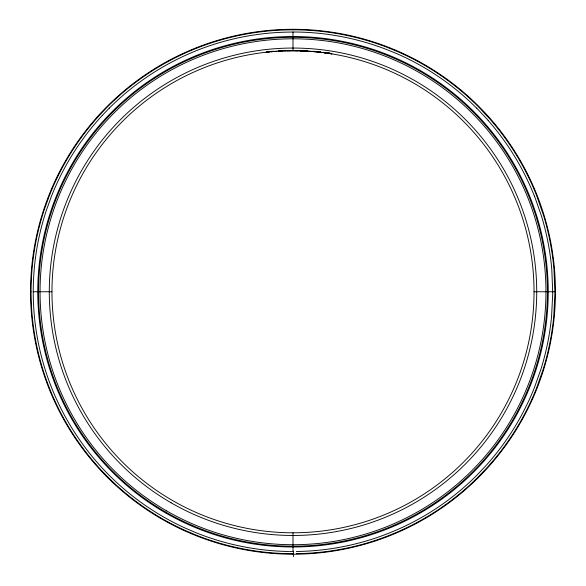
<?xml version="1.0" encoding="UTF-8"?>
<svg xmlns="http://www.w3.org/2000/svg" width="586" height="586" viewBox="0 0 586 586"><rect width="100%" height="100%" fill="white"/><g stroke="black" fill="none" stroke-linecap="round" stroke-linejoin="round"><path stroke-width="0.88" d="M304.061 50.711L303.519 50.953M304.134 50.982L304.442 50.733L303.907 50.975M307.46 51.158L307.943 50.923M312.016 51.209L312.433 51.509M312.126 51.487L311.188 51.414M312.975 51.282L313.327 51.312M314.352 51.671L314.858 51.451L313.232 51.304M315.012 51.729L315.554 51.509L314.77 51.443M320.205 51.993L319.524 52.191M320.432 52.022L320.835 52.337M320.527 52.301L319.509 51.92M102.33 115.354L109.326 108.08M266.938 51.861L266.227 51.949L266.996 51.861M266.117 52.227L266.681 52.169M266.652 52.169L267.267 52.103M267.062 52.125L267.553 52.073M267.406 52.088L267.927 52.029M267.809 52.044L268.732 51.949M268.63 51.964L269.12 51.912M269.047 51.92L269.531 51.868M271.091 51.722L270.666 51.495L272.146 51.363M270.38 51.517L273.025 51.29M270.996 51.729L271.508 51.685M270.512 51.502L273.193 51.539M271.428 51.693L271.948 51.649M271.838 51.656L272.329 51.612M272.226 51.619L272.739 51.575M272.651 51.583L273.479 51.517M273.435 51.524L273.801 51.224M274.46 51.436L275.12 51.392M275.032 51.392L275.501 51.363M275.42 51.37L275.903 51.334M275.801 51.341L276.651 51.282M278.05 50.923L278.826 50.879M278.269 51.172L279.551 51.099M278.621 50.887L279.537 50.836M279.141 50.857L279.983 51.077M280.394 50.784L281.654 50.989M279.632 50.828L280.291 50.792M279.449 51.107L280.335 51.055M279.903 50.814L280.504 50.777M280.159 50.799L280.599 50.777M280.284 51.063L280.716 51.041M280.672 51.041L281.112 51.019M280.482 50.784L281.309 50.74M281.016 51.026L282.298 50.96M281.522 50.733L282.408 50.689M282.049 50.975L282.73 50.674M283.426 50.916L284.283 50.616M284.217 50.887L285.917 50.828M285.829 50.828L286.312 50.821M287.177 50.799L287.558 50.784M287.462 50.792L288.034 50.777M287.924 50.777L288.708 50.762M288.598 50.762L289.169 50.755M289.096 50.755L289.55 50.748M289.447 50.748L290.026 50.74M296.296 551.492L296.487 551.485A259.759 259.759 0 0 0 388.613 533.275L394.905 530.689A259.759 259.759 0 0 0 476.674 475.429L486.08 465.511A259.759 259.759 0 0 0 534.513 387.368L540.944 369.195A259.759 259.759 0 0 0 551.58 316.389L552.745 293.403L551.829 269.868A259.759 259.759 0 0 0 541.435 215.904L534.513 196.142M296.318 553.66L296.516 553.653A261.92 261.92 0 0 0 389.412 535.289L395.755 532.681A261.92 261.92 0 0 0 478.205 476.96L487.691 466.969A261.92 261.92 0 0 0 536.534 388.166L543.01 369.847A261.92 261.92 0 0 0 553.741 316.594L554.913 293.418L553.99 269.685A261.92 261.92 0 0 0 543.508 215.282L536.534 195.343A261.92 261.92 0 0 0 489.786 118.907L478.205 106.549A261.935 261.935 0 0 0 398.451 51.978L389.412 48.228A261.935 261.935 0 0 0 295.901 29.835L293 29.835A261.935 261.935 0 0 0 196.596 48.213L193.563 49.444A261.935 261.935 0 0 0 107.795 106.542L100.741 113.882A261.935 261.935 0 0 0 49.473 195.336L43.994 210.535A261.92 261.92 0 0 0 31.08 291.755A261.935 261.935 0 0 0 31.886 312.316A261.92 261.92 0 0 0 184.568 530.176L196.588 535.289A261.92 261.92 0 0 0 287.199 553.616L288.744 553.645M289.865 50.748L290.876 50.733M290.722 50.733L291.579 50.726M291.44 50.733L291.989 50.726M291.945 50.726L292.355 50.726M292.282 50.726L292.824 50.726M293.601 551.507L293.022 551.514L293 532.799M293.601 553.675L293.022 553.675L293 554.202M109.318 108.117A259.715 259.715 0 0 1 194.347 51.502L197.387 50.242A259.715 259.715 0 0 1 292.956 32.054L295.871 32.018A259.715 259.715 0 0 1 388.562 50.286L397.564 53.978A259.715 259.715 0 0 1 476.608 108.117M30.553 291.755L31.08 291.755M33.248 291.755L51.956 291.755M534.029 291.755A241.029 241.029 0 0 1 172.482 500.495A241.029 241.029 0 0 1 172.482 83.014A241.029 241.029 0 0 1 534.029 291.755L555.447 291.755A262.455 262.455 0 0 1 161.773 519.05A262.455 262.455 0 0 1 161.773 64.46A262.455 262.455 0 0 1 555.455 291.755M293.205 50.726L293.586 50.726M293.44 50.726L294.055 50.726M292.333 551.507L291.66 551.507M292.326 553.675L291.652 553.675M293.945 50.726L294.743 50.733M294.626 50.733L295.197 50.733M290.993 551.499L289.557 551.485M290.971 553.667L289.521 553.653M295.124 50.733L295.578 50.74M295.476 50.74L296.047 50.748M295.893 50.74L296.362 50.748M296.333 50.748L296.904 50.755M296.619 50.755L297.19 50.762M288.781 551.477L287.243 551.448A259.759 259.759 0 0 1 197.372 533.275L185.469 528.206A259.759 259.759 0 0 1 34.039 312.148A259.715 259.715 0 0 1 46.045 211.238L51.487 196.142A259.715 259.715 0 0 1 102.316 115.398M297.161 50.762L297.607 50.77M297.476 50.77L298.018 50.777M297.974 50.777L298.86 50.799M299.519 50.814L300.091 50.828M299.966 50.828L300.376 50.836M300.347 50.836L300.911 50.857M300.655 50.85L301.233 50.865M301.189 50.865L301.636 50.879M301.475 50.872L302.09 50.894M301.9 50.887L302.398 50.909M302.31 50.901L302.874 50.931M302.662 50.916L303.255 50.945M303.819 50.696L304.888 50.748L304.302 50.989M303.152 50.938L303.716 50.96M303.445 50.682L303.914 50.704M305.548 50.784L306.104 50.814M305.533 51.048L306.09 51.077M305.936 50.806L306.353 50.828M305.921 51.07L306.339 51.092M306.317 50.828L306.852 50.857M306.222 51.085L306.881 51.129M306.705 50.85L307.357 50.887M306.837 51.121L307.269 51.15M307.284 50.879L307.782 50.909M307.086 51.136L307.657 51.172M307.562 51.165L307.972 51.187M309.269 51.275L309.65 51.304M309.525 51.29L310.463 51.356M310.382 51.356L310.844 51.385M310.807 51.385L311.217 51.414M312.345 51.502L312.88 51.546M312.741 51.531L313.239 51.575M313.158 51.568L313.613 51.605M313.547 51.605L314.03 51.641M313.971 51.37L314.631 51.429M313.942 51.634L314.477 51.685M314.748 51.707L315.297 51.758M315.18 51.751L315.568 51.78M316.403 51.861L316.865 51.912M316.77 51.898L317.619 51.986M317.539 51.978L318.41 52.066M318.381 52.066L318.813 52.11M318.769 52.103L319.245 52.161M319.158 52.147L319.626 52.198M320.015 52.242L320.432 52.293M320.396 52.015L320.85 52.073M321.912 52.462L322.49 52.535M322.359 52.52L322.879 52.586M322.761 52.572L323.201 52.623M323.963 52.454L324.322 52.498M324.073 52.469L324.549 52.528M323.977 52.725L324.41 52.777M324.534 52.528L325.428 52.645M324.336 52.769L325.025 52.865M324.651 52.542L325.53 52.659L325.054 52.593M324.747 52.828L325.215 52.887M325.142 52.879L325.545 52.93M326.329 53.04L326.863 53.114M326.746 53.099L327.252 53.172M329.83 53.282L328.175 53.033L330.021 53.311M327.135 53.158L327.662 53.231M328.182 53.04L329.537 53.238M327.464 53.201L328.028 53.282M327.904 53.267L328.402 53.341M328.299 53.326L328.812 53.399M328.702 53.385L329.222 53.465M329.156 53.451L329.603 53.524M329.53 53.509L329.999 53.582M329.713 53.26L330.218 53.341M329.896 53.568L330.379 53.641M330.314 53.634L331.588 53.831M330.716 53.692L331.185 53.766M331.5 53.817L331.976 53.897M476.674 108.08L488.16 120.335M293.41 551.118L293.41 556.7M293 29.307L293 29.835M293 32.003L293 50.711M488.094 120.379A259.715 259.715 0 0 1 534.439 196.171M165.384 512.794A255.232 255.232 0 0 0 548.232 291.755A255.232 255.232 0 0 0 165.384 70.716A255.232 255.232 0 0 0 165.384 512.794M166.527 510.824A252.954 252.954 0 0 0 545.954 291.755A252.954 252.954 0 0 0 166.527 72.693A252.954 252.954 0 0 0 166.527 510.824M171.149 502.817A243.71 243.71 0 0 0 536.71 291.755A243.71 243.71 0 0 0 171.149 80.7A243.71 243.71 0 0 0 171.149 502.817M165.787 512.091A254.419 254.419 0 0 0 547.419 291.755A254.419 254.419 0 0 0 165.787 71.419A254.419 254.419 0 0 0 165.787 512.091"/></g></svg>
